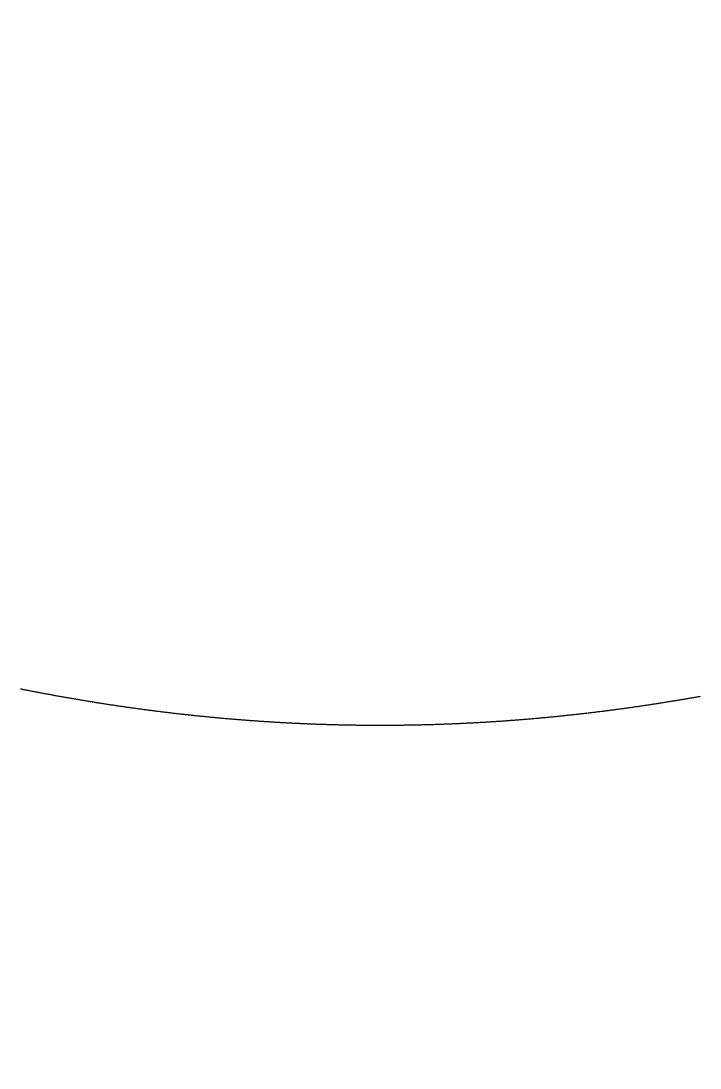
# Model space of a CAD drawing. Header units: millimetres. Extents: x 434053 to 1059003, y -2417481 to 936527.
# Drawn here: x 534915.4 to 534929.55, y -2126226.2 to -2126204.38 of the extents above; entities that cross this region are included whole.
import ezdxf

# ---------------------------------------------------------------- set-up
doc = ezdxf.new("R2010")
doc.units = ezdxf.units.MM
doc.header["$LTSCALE"] = 1000
doc.header["$MEASUREMENT"] = 0
doc.layers.add('fur2023', color=252, linetype='Continuous')
doc.layers.add('建筑-楼板开洞', color=251, linetype='Continuous')

# ---------------------------------------------------------------- blocks, each defined once
blk = doc.blocks.new('dgsdgadffAccessible Toilet')
at = {"layer": 'fur2023', "linetype": 'Continuous'}
for p, q in [((-822.797017, -317.28466), (-822.775376, -317.283018)), ((-822.775376, -317.283018), (-822.753726, -317.281388)), ((-822.753726, -317.281388), (-822.732069, -317.279771)), ((-822.732069, -317.279771), (-822.710405, -317.278165)), ((-822.710405, -317.278165), (-822.688733, -317.276572)), ((-822.688733, -317.276572), (-822.667053, -317.27499)), ((-822.667053, -317.27499), (-822.645365, -317.273421)), ((-822.645365, -317.273421), (-822.62367, -317.271865)), ((-822.62367, -317.271865), (-822.601967, -317.27032)), ((-822.601967, -317.27032), (-822.580257, -317.268787)), ((-822.580257, -317.268787), (-822.558539, -317.267267)), ((-822.558539, -317.267267), (-822.536813, -317.265759)), ((-822.536813, -317.265759), (-822.51508, -317.264264)), ((-822.51508, -317.264264), (-822.493339, -317.26278)), ((-822.493339, -317.26278), (-822.471591, -317.261309)), ((-822.471591, -317.261309), (-822.449834, -317.259851)), ((-822.449834, -317.259851), (-822.42807, -317.258404)), ((-822.42807, -317.258404), (-822.406299, -317.25697)), ((-822.406299, -317.25697), (-822.384519, -317.255548)), ((-822.384519, -317.255548), (-822.362732, -317.254139)), ((-822.362732, -317.254139), (-822.340938, -317.252742)), ((-822.340938, -317.252742), (-822.319135, -317.251358)), ((-822.319135, -317.251358), (-822.297325, -317.249985)), ((-822.297325, -317.249985), (-822.275508, -317.248626)), ((-822.275508, -317.248626), (-822.253682, -317.247278)), ((-822.253682, -317.247278), (-822.231849, -317.245944)), ((-822.231849, -317.245944), (-822.210008, -317.244621)), ((-822.210008, -317.244621), (-822.18816, -317.243312)), ((-822.18816, -317.243312), (-822.166303, -317.242014)), ((-822.166303, -317.242014), (-822.144439, -317.24073)), ((-822.144439, -317.24073), (-822.122567, -317.239457)), ((-822.122567, -317.239457), (-822.100688, -317.238198)), ((-822.100688, -317.238198), (-822.0788, -317.236951)), ((-822.0788, -317.236951), (-822.056905, -317.235716)), ((-822.056905, -317.235716), (-822.035002, -317.234494)), ((-822.035002, -317.234494), (-822.013092, -317.233285)), ((-822.013092, -317.233285), (-821.991173, -317.232088)), ((-821.991173, -317.232088), (-821.969247, -317.230904)), ((-821.969247, -317.230904), (-821.947313, -317.229733)), ((-821.947313, -317.229733), (-821.925371, -317.228574)), ((-821.925371, -317.228574), (-821.903421, -317.227428)), ((-821.903421, -317.227428), (-821.881463, -317.226295)), ((-821.881463, -317.226295), (-821.859497, -317.225174)), ((-821.859497, -317.225174), (-821.837524, -317.224066)), ((-821.837524, -317.224066), (-821.815542, -317.222971)), ((-821.815542, -317.222971), (-821.793553, -317.221889)), ((-821.793553, -317.221889), (-821.771556, -317.220819)), ((-821.771556, -317.220819), (-821.749551, -317.219762)), ((-821.749551, -317.219762), (-821.727539, -317.218718)), ((-821.727539, -317.218718), (-821.705518, -317.217687)), ((-821.705518, -317.217687), (-821.68349, -317.216669)), ((-821.68349, -317.216669), (-821.661454, -317.215664)), ((-821.661454, -317.215664), (-821.639411, -317.214671)), ((-821.639411, -317.214671), (-821.61736, -317.213691)), ((-821.61736, -317.213691), (-821.595301, -317.212725)), ((-821.595301, -317.212725), (-821.573235, -317.211771)), ((-821.573235, -317.211771), (-821.55116, -317.21083)), ((-821.55116, -317.21083), (-821.529078, -317.209902)), ((-821.529078, -317.209902), (-821.506987, -317.208987)), ((-821.506987, -317.208987), (-821.484889, -317.208085)), ((-821.484889, -317.208085), (-821.462782, -317.207196)), ((-821.462782, -317.207196), (-821.440667, -317.20632)), ((-821.440667, -317.20632), (-821.418543, -317.205457)), ((-821.418543, -317.205457), (-821.39641, -317.204607)), ((-821.39641, -317.204607), (-821.374269, -317.203769)), ((-821.374269, -317.203769), (-821.352119, -317.202945)), ((-821.352119, -317.202945), (-821.329961, -317.202134)), ((-821.329961, -317.202134), (-821.307794, -317.201337)), ((-821.307794, -317.201337), (-821.285619, -317.200552)), ((-821.285619, -317.200552), (-821.263437, -317.19978)), ((-821.263437, -317.19978), (-821.241248, -317.199022)), ((-821.241248, -317.199022), (-821.219053, -317.198277)), ((-821.219053, -317.198277), (-821.196853, -317.197545)), ((-821.196853, -317.197545), (-821.174648, -317.196826)), ((-821.174648, -317.196826), (-821.152438, -317.196121)), ((-821.152438, -317.196121), (-821.130224, -317.195429)), ((-821.130224, -317.195429), (-821.108008, -317.19475)), ((-821.108008, -317.19475), (-821.085788, -317.194085)), ((-821.085788, -317.194085), (-821.063566, -317.193434)), ((-821.063566, -317.193434), (-821.041343, -317.192796)), ((-821.041343, -317.192796), (-821.019117, -317.192171)), ((-821.019117, -317.192171), (-820.996891, -317.19156)), ((-820.996891, -317.19156), (-820.974662, -317.190962)), ((-820.974662, -317.190962), (-820.952433, -317.190378)), ((-820.952433, -317.190378), (-820.930202, -317.189807)), ((-820.930202, -317.189807), (-820.907971, -317.18925)), ((-820.907971, -317.18925), (-820.885739, -317.188706)), ((-820.885739, -317.188706), (-820.863507, -317.188175)), ((-820.863507, -317.188175), (-820.841275, -317.187658)), ((-820.841275, -317.187658), (-820.819042, -317.187155)), ((-820.819042, -317.187155), (-820.79681, -317.186665)), ((-820.79681, -317.186665), (-820.774578, -317.186188)), ((-820.774578, -317.186188), (-820.752347, -317.185725)), ((-820.752347, -317.185725), (-820.730116, -317.185276)), ((-820.730116, -317.185276), (-820.707886, -317.18484)), ((-820.707886, -317.18484), (-820.685657, -317.184417)), ((-820.685657, -317.184417), (-820.663429, -317.184008)), ((-820.663429, -317.184008), (-820.641202, -317.183612)), ((-820.641202, -317.183612), (-820.618977, -317.183229)), ((-820.618977, -317.183229), (-820.596753, -317.182861)), ((-820.596753, -317.182861), (-820.574531, -317.182505)), ((-820.574531, -317.182505), (-820.552311, -317.182163)), ((-820.552311, -317.182163), (-820.530093, -317.181835)), ((-820.530093, -317.181835), (-820.507877, -317.18152)), ((-820.507877, -317.18152), (-820.485664, -317.181218)), ((-820.485664, -317.181218), (-820.463453, -317.18093)), ((-820.463453, -317.18093), (-820.441245, -317.180655)), ((-820.441245, -317.180655), (-820.41904, -317.180394)), ((-820.41904, -317.180394), (-820.396838, -317.180146)), ((-820.396838, -317.180146), (-820.37464, -317.179912)), ((-820.37464, -317.179912), (-820.352445, -317.179691)), ((-820.352445, -317.179691), (-820.330255, -317.179484)), ((-820.330255, -317.179484), (-820.308068, -317.17929)), ((-820.308068, -317.17929), (-820.285886, -317.17911)), ((-820.285886, -317.17911), (-820.263708, -317.178943)), ((-820.263708, -317.178943), (-820.241535, -317.17879)), ((-820.241535, -317.17879), (-820.219366, -317.17865)), ((-820.219366, -317.17865), (-820.197202, -317.178523)), ((-820.197202, -317.178523), (-820.175043, -317.17841)), ((-820.175043, -317.17841), (-820.152888, -317.178311)), ((-820.152888, -317.178311), (-820.130737, -317.178224)), ((-820.130737, -317.178224), (-820.108592, -317.178152)), ((-820.108592, -317.178152), (-820.086451, -317.178092)), ((-820.086451, -317.178092), (-820.064315, -317.178047)), ((-820.064315, -317.178047), (-820.042184, -317.178014)), ((-820.042184, -317.178014), (-820.020057, -317.177995)), ((-820.020057, -317.177995), (-819.997935, -317.17799)), ((-819.997935, -317.17799), (-819.975818, -317.177998)), ((-819.975818, -317.177998), (-819.953706, -317.178019)), ((-819.953706, -317.178019), (-819.931597, -317.178053)), ((-819.931597, -317.178053), (-819.909493, -317.178101)), ((-819.909493, -317.178101), (-819.887393, -317.178163)), ((-819.887393, -317.178163), (-819.865297, -317.178237)), ((-819.865297, -317.178237), (-819.843205, -317.178325)), ((-819.843205, -317.178325), (-819.821117, -317.178427)), ((-819.821117, -317.178427), (-819.799031, -317.178542)), ((-819.799031, -317.178542), (-819.77695, -317.17867)), ((-819.77695, -317.17867), (-819.754871, -317.178811)), ((-819.754871, -317.178811), (-819.732796, -317.178965)), ((-819.732796, -317.178965), (-819.710723, -317.179133)), ((-819.710723, -317.179133), (-819.688654, -317.179314)), ((-819.688654, -317.179314), (-819.666588, -317.179509)), ((-819.666588, -317.179509), (-819.644526, -317.179716)), ((-819.644526, -317.179716), (-819.622466, -317.179937)), ((-819.622466, -317.179937), (-819.60041, -317.180171)), ((-819.60041, -317.180171), (-819.578357, -317.180419)), ((-819.578357, -317.180419), (-819.556307, -317.180679)), ((-819.556307, -317.180679), (-819.534261, -317.180953)), ((-819.534261, -317.180953), (-819.512218, -317.18124)), ((-819.512218, -317.18124), (-819.490179, -317.18154)), ((-819.490179, -317.18154), (-819.468143, -317.181854)), ((-819.468143, -317.181854), (-819.446111, -317.182181)), ((-819.446111, -317.182181), (-819.424082, -317.18252)), ((-819.424082, -317.18252), (-819.402057, -317.182874)), ((-819.402057, -317.182874), (-819.380035, -317.18324)), ((-819.380035, -317.18324), (-819.358017, -317.183619)), ((-819.358017, -317.183619), (-819.336002, -317.184012)), ((-819.336002, -317.184012), (-819.313991, -317.184418)), ((-819.313991, -317.184418), (-819.291983, -317.184837)), ((-819.291983, -317.184837), (-819.269978, -317.185269)), ((-819.269978, -317.185269), (-819.247977, -317.185714)), ((-819.247977, -317.185714), (-819.225979, -317.186172)), ((-819.225979, -317.186172), (-819.203985, -317.186644)), ((-819.203985, -317.186644), (-819.181994, -317.187128)), ((-819.181994, -317.187128), (-819.160006, -317.187626)), ((-819.160006, -317.187626), (-819.138022, -317.188137)), ((-819.138022, -317.188137), (-819.116041, -317.188661)), ((-819.116041, -317.188661), (-819.094064, -317.189198)), ((-819.094064, -317.189198), (-819.072089, -317.189748)), ((-819.072089, -317.189748), (-819.050119, -317.190311)), ((-819.050119, -317.190311), (-819.028151, -317.190888)), ((-819.028151, -317.190888), (-819.006188, -317.191477)), ((-819.006188, -317.191477), (-818.984227, -317.192079)), ((-818.984227, -317.192079), (-818.96227, -317.192695)), ((-818.96227, -317.192695), (-818.940316, -317.193323)), ((-818.940316, -317.193323), (-818.918366, -317.193965)), ((-818.918366, -317.193965), (-818.896419, -317.194619)), ((-818.896419, -317.194619), (-818.874476, -317.195287)), ((-818.874476, -317.195287), (-818.852535, -317.195968)), ((-818.852535, -317.195968), (-818.830599, -317.196661)), ((-818.830599, -317.196661), (-818.808665, -317.197368)), ((-818.808665, -317.197368), (-818.786736, -317.198088)), ((-818.786736, -317.198088), (-818.764809, -317.19882)), ((-818.764809, -317.19882), (-818.742886, -317.199566)), ((-818.742886, -317.199566), (-818.720966, -317.200324)), ((-818.720966, -317.200324), (-818.69905, -317.201096)), ((-818.69905, -317.201096), (-818.677137, -317.201881)), ((-818.677137, -317.201881), (-818.655227, -317.202678)), ((-818.655227, -317.202678), (-818.633321, -317.203489)), ((-818.633321, -317.203489), (-818.611418, -317.204312)), ((-818.611418, -317.204312), (-818.589519, -317.205148)), ((-818.589519, -317.205148), (-818.567623, -317.205998)), ((-818.567623, -317.205998), (-818.54573, -317.20686)), ((-818.54573, -317.20686), (-818.52384, -317.207735)), ((-818.52384, -317.207735), (-818.501955, -317.208623)), ((-818.501955, -317.208623), (-818.480072, -317.209524)), ((-818.480072, -317.209524), (-818.458193, -317.210438)), ((-818.458193, -317.210438), (-818.436317, -317.211365)), ((-818.436317, -317.211365), (-818.414445, -317.212304)), ((-818.414445, -317.212304), (-818.392576, -317.213257)), ((-818.392576, -317.213257), (-818.37071, -317.214222)), ((-818.37071, -317.214222), (-818.348848, -317.2152)), ((-818.348848, -317.2152), (-818.326989, -317.216191)), ((-818.326989, -317.216191), (-818.305133, -317.217195)), ((-818.305133, -317.217195), (-818.283281, -317.218212)), ((-818.283281, -317.218212), (-818.261432, -317.219242)), ((-818.261432, -317.219242), (-818.239587, -317.220284)), ((-818.239587, -317.220284), (-818.217745, -317.221339)), ((-818.217745, -317.221339), (-818.195906, -317.222408)), ((-818.195906, -317.222408), (-818.17407, -317.223488)), ((-818.17407, -317.223488), (-818.152238, -317.224582)), ((-818.152238, -317.224582), (-818.130409, -317.225689)), ((-818.130409, -317.225689), (-818.108584, -317.226808)), ((-818.108584, -317.226808), (-818.086762, -317.22794)), ((-818.086762, -317.22794), (-818.064943, -317.229085)), ((-818.064943, -317.229085), (-818.043128, -317.230243)), ((-818.043128, -317.230243), (-818.021316, -317.231413)), ((-818.021316, -317.231413), (-817.999507, -317.232596)), ((-817.999507, -317.232596), (-817.977702, -317.233792)), ((-817.977702, -317.233792), (-817.955901, -317.235001)), ((-817.955901, -317.235001), (-817.934103, -317.236222)), ((-817.934103, -317.236222), (-817.912308, -317.237456)), ((-817.912308, -317.237456), (-817.890517, -317.238703)), ((-817.890517, -317.238703), (-817.868729, -317.239962)), ((-817.868729, -317.239962), (-817.846945, -317.241234)), ((-817.846945, -317.241234), (-817.825164, -317.242519)), ((-817.825164, -317.242519), (-817.803386, -317.243817)), ((-817.803386, -317.243817), (-817.781612, -317.245127)), ((-817.781612, -317.245127), (-817.75984, -317.24645)), ((-817.75984, -317.24645), (-817.738071, -317.247786)), ((-817.738071, -317.247786), (-817.716305, -317.249134)), ((-817.716305, -317.249134), (-817.694542, -317.250496)), ((-817.694542, -317.250496), (-817.672782, -317.251869)), ((-817.672782, -317.251869), (-817.651024, -317.253256)), ((-817.651024, -317.253256), (-817.629268, -317.254656)), ((-817.629268, -317.254656), (-817.607515, -317.256068)), ((-817.607515, -317.256068), (-817.585765, -317.257493)), ((-817.585765, -317.257493), (-817.564017, -317.25893)), ((-817.564017, -317.25893), (-817.542272, -317.260381)), ((-817.542272, -317.260381), (-817.520529, -317.261844)), ((-817.520529, -317.261844), (-817.498789, -317.263319)), ((-817.498789, -317.263319), (-817.477051, -317.264808)), ((-817.477051, -317.264808), (-817.455317, -317.266309)), ((-817.455317, -317.266309), (-817.433584, -317.267822)), ((-817.433584, -317.267822), (-817.411855, -317.269349)), ((-817.411855, -317.269349), (-817.390128, -317.270888)), ((-817.390128, -317.270888), (-817.368404, -317.272439)), ((-817.368404, -317.272439), (-817.346683, -317.274003)), ((-817.346683, -317.274003), (-817.324964, -317.27558)), ((-817.324964, -317.27558), (-817.303248, -317.27717)), ((-817.303248, -317.27717), (-817.281536, -317.278772)), ((-817.281536, -317.278772), (-817.259826, -317.280386)), ((-817.259826, -317.280386), (-817.238119, -317.282013)), ((-817.238119, -317.282013), (-817.216415, -317.283653)), ((-824.881488, -317.501938), (-824.860578, -317.499181)), ((-824.860578, -317.499181), (-824.839659, -317.496434)), ((-824.839659, -317.496434), (-824.818734, -317.493698)), ((-824.818734, -317.493698), (-824.797801, -317.490972)), ((-824.797801, -317.490972), (-824.776861, -317.488258)), ((-824.776861, -317.488258), (-824.755913, -317.485554)), ((-824.755913, -317.485554), (-824.734958, -317.482861)), ((-824.734958, -317.482861), (-824.713996, -317.480178)), ((-824.713996, -317.480178), (-824.693027, -317.477507)), ((-824.693027, -317.477507), (-824.67205, -317.474846)), ((-824.67205, -317.474846), (-824.651065, -317.472196)), ((-824.651065, -317.472196), (-824.630074, -317.469557)), ((-824.630074, -317.469557), (-824.609075, -317.466928)), ((-824.609075, -317.466928), (-824.588069, -317.464311)), ((-824.588069, -317.464311), (-824.567055, -317.461704)), ((-824.567055, -317.461704), (-824.546034, -317.459108)), ((-824.546034, -317.459108), (-824.525006, -317.456523)), ((-824.525006, -317.456523), (-824.50397, -317.453949)), ((-824.50397, -317.453949), (-824.482927, -317.451386)), ((-824.482927, -317.451386), (-824.461877, -317.448834)), ((-824.461877, -317.448834), (-824.440819, -317.446293)), ((-824.440819, -317.446293), (-824.419754, -317.443763)), ((-824.419754, -317.443763), (-824.398681, -317.441243)), ((-824.398681, -317.441243), (-824.377601, -317.438735)), ((-824.377601, -317.438735), (-824.356514, -317.436238)), ((-824.356514, -317.436238), (-824.33542, -317.433752)), ((-824.33542, -317.433752), (-824.314318, -317.431276)), ((-824.314318, -317.431276), (-824.293208, -317.428812)), ((-824.293208, -317.428812), (-824.272092, -317.426359)), ((-824.272092, -317.426359), (-824.250968, -317.423917)), ((-824.250968, -317.423917), (-824.229836, -317.421486)), ((-824.229836, -317.421486), (-824.208697, -317.419066)), ((-824.208697, -317.419066), (-824.187551, -317.416658)), ((-824.187551, -317.416658), (-824.166397, -317.41426)), ((-824.166397, -317.41426), (-824.145236, -317.411874)), ((-824.145236, -317.411874), (-824.124068, -317.409499)), ((-824.124068, -317.409499), (-824.102892, -317.407135)), ((-824.102892, -317.407135), (-824.081708, -317.404782)), ((-824.081708, -317.404782), (-824.060517, -317.40244)), ((-824.060517, -317.40244), (-824.039319, -317.40011)), ((-824.039319, -317.40011), (-824.018114, -317.397791)), ((-824.018114, -317.397791), (-823.996901, -317.395483)), ((-823.996901, -317.395483), (-823.97568, -317.393186)), ((-823.97568, -317.393186), (-823.954452, -317.390901)), ((-823.954452, -317.390901), (-823.933217, -317.388627)), ((-823.933217, -317.388627), (-823.911974, -317.386364)), ((-823.911974, -317.386364), (-823.890724, -317.384113)), ((-823.890724, -317.384113), (-823.869466, -317.381873)), ((-823.869466, -317.381873), (-823.848201, -317.379644)), ((-823.848201, -317.379644), (-823.826929, -317.377426)), ((-823.826929, -317.377426), (-823.805649, -317.375221)), ((-823.805649, -317.375221), (-823.784361, -317.373026)), ((-823.784361, -317.373026), (-823.763066, -317.370843)), ((-823.763066, -317.370843), (-823.741764, -317.368671)), ((-823.741764, -317.368671), (-823.720454, -317.366511)), ((-823.720454, -317.366511), (-823.699137, -317.364362)), ((-823.699137, -317.364362), (-823.677812, -317.362225)), ((-823.677812, -317.362225), (-823.656479, -317.360099)), ((-823.656479, -317.360099), (-823.63514, -317.357985)), ((-823.63514, -317.357985), (-823.613792, -317.355882)), ((-823.613792, -317.355882), (-823.592438, -317.353791)), ((-823.592438, -317.353791), (-823.571075, -317.351711)), ((-823.571075, -317.351711), (-823.549706, -317.349643)), ((-823.549706, -317.349643), (-823.528328, -317.347587)), ((-823.528328, -317.347587), (-823.506944, -317.345542)), ((-823.506944, -317.345542), (-823.485551, -317.343508)), ((-823.485551, -317.343508), (-823.464152, -317.341487)), ((-823.464152, -317.341487), (-823.442744, -317.339477)), ((-823.442744, -317.339477), (-823.42133, -317.337478)), ((-823.42133, -317.337478), (-823.399907, -317.335492)), ((-823.399907, -317.335492), (-823.378477, -317.333516)), ((-823.378477, -317.333516), (-823.35704, -317.331553)), ((-823.35704, -317.331553), (-823.335595, -317.329601)), ((-823.335595, -317.329601), (-823.314143, -317.327662)), ((-823.314143, -317.327662), (-823.292683, -317.325733)), ((-823.292683, -317.325733), (-823.271215, -317.323817)), ((-823.271215, -317.323817), (-823.24974, -317.321912)), ((-823.24974, -317.321912), (-823.228258, -317.320019)), ((-823.228258, -317.320019), (-823.206768, -317.318138)), ((-823.206768, -317.318138), (-823.18527, -317.316269)), ((-823.18527, -317.316269), (-823.163765, -317.314412)), ((-823.163765, -317.314412), (-823.142252, -317.312566)), ((-823.142252, -317.312566), (-823.120732, -317.310733)), ((-823.120732, -317.310733), (-823.099204, -317.308911)), ((-823.099204, -317.308911), (-823.077668, -317.307101)), ((-823.077668, -317.307101), (-823.056125, -317.305303)), ((-823.056125, -317.305303), (-823.034575, -317.303517)), ((-823.034575, -317.303517), (-823.013016, -317.301742)), ((-823.013016, -317.301742), (-822.991451, -317.29998)), ((-822.991451, -317.29998), (-822.969877, -317.29823)), ((-822.969877, -317.29823), (-822.948296, -317.296492)), ((-822.948296, -317.296492), (-822.926708, -317.294765)), ((-822.926708, -317.294765), (-822.905112, -317.293051)), ((-822.905112, -317.293051), (-822.883508, -317.291349)), ((-822.883508, -317.291349), (-822.861897, -317.289659)), ((-822.861897, -317.289659), (-822.840278, -317.28798)), ((-822.840278, -317.28798), (-822.818651, -317.286314)), ((-822.818651, -317.286314), (-822.797017, -317.28466)), ((-817.216415, -317.283653), (-817.194714, -317.285305)), ((-817.194714, -317.285305), (-817.173016, -317.286969)), ((-817.173016, -317.286969), (-817.151321, -317.288646)), ((-817.151321, -317.288646), (-817.129629, -317.290336)), ((-817.129629, -317.290336), (-817.10794, -317.292038)), ((-817.10794, -317.292038), (-817.086255, -317.293753)), ((-817.086255, -317.293753), (-817.064573, -317.29548)), ((-817.064573, -317.29548), (-817.042894, -317.297219)), ((-817.042894, -317.297219), (-817.021218, -317.298971)), ((-817.021218, -317.298971), (-816.999545, -317.300735)), ((-816.999545, -317.300735), (-816.977876, -317.302512)), ((-816.977876, -317.302512), (-816.956211, -317.304301)), ((-816.956211, -317.304301), (-816.934548, -317.306102)), ((-816.934548, -317.306102), (-816.912889, -317.307916)), ((-816.912889, -317.307916), (-816.891234, -317.309742)), ((-816.891234, -317.309742), (-816.869582, -317.311581)), ((-816.869582, -317.311581), (-816.847934, -317.313431)), ((-816.847934, -317.313431), (-816.826289, -317.315295)), ((-816.826289, -317.315295), (-816.804647, -317.31717)), ((-816.804647, -317.31717), (-816.78301, -317.319058)), ((-816.78301, -317.319058), (-816.761376, -317.320958)), ((-816.761376, -317.320958), (-816.739745, -317.32287)), ((-816.739745, -317.32287), (-816.718119, -317.324795)), ((-816.718119, -317.324795), (-816.696496, -317.326731)), ((-816.696496, -317.326731), (-816.674877, -317.32868)), ((-816.674877, -317.32868), (-816.653262, -317.330642)), ((-816.653262, -317.330642), (-816.63165, -317.332615)), ((-816.63165, -317.332615), (-816.610043, -317.334601)), ((-816.610043, -317.334601), (-816.588439, -317.336599)), ((-816.588439, -317.336599), (-816.566839, -317.338609)), ((-816.566839, -317.338609), (-816.545244, -317.340631)), ((-816.545244, -317.340631), (-816.523652, -317.342665)), ((-816.523652, -317.342665), (-816.502064, -317.344712)), ((-816.502064, -317.344712), (-816.480481, -317.34677)), ((-816.480481, -317.34677), (-816.458901, -317.348841)), ((-816.458901, -317.348841), (-816.437326, -317.350924)), ((-816.437326, -317.350924), (-816.415755, -317.353019)), ((-816.415755, -317.353019), (-816.394188, -317.355126)), ((-816.394188, -317.355126), (-816.372625, -317.357245)), ((-816.372625, -317.357245), (-816.351067, -317.359376)), ((-816.351067, -317.359376), (-816.329513, -317.361519)), ((-816.329513, -317.361519), (-816.307963, -317.363674)), ((-816.307963, -317.363674), (-816.286418, -317.365841)), ((-816.286418, -317.365841), (-816.264877, -317.368021)), ((-816.264877, -317.368021), (-816.24334, -317.370212)), ((-816.24334, -317.370212), (-816.221808, -317.372415)), ((-816.221808, -317.372415), (-816.20028, -317.37463)), ((-816.20028, -317.37463), (-816.178757, -317.376857)), ((-816.178757, -317.376857), (-816.157238, -317.379096)), ((-816.157238, -317.379096), (-816.135724, -317.381347)), ((-816.135724, -317.381347), (-816.114215, -317.38361)), ((-816.114215, -317.38361), (-816.09271, -317.385885)), ((-816.09271, -317.385885), (-816.07121, -317.388172)), ((-816.07121, -317.388172), (-816.049714, -317.390471)), ((-816.049714, -317.390471), (-816.028223, -317.392781)), ((-816.028223, -317.392781), (-816.006737, -317.395104)), ((-816.006737, -317.395104), (-815.985256, -317.397438)), ((-815.985256, -317.397438), (-815.96378, -317.399784)), ((-815.96378, -317.399784), (-815.942308, -317.402142)), ((-815.942308, -317.402142), (-815.920842, -317.404512)), ((-815.920842, -317.404512), (-815.899381, -317.406893)), ((-815.899381, -317.406893), (-815.877924, -317.409286)), ((-815.877924, -317.409286), (-815.856473, -317.411691)), ((-815.856473, -317.411691), (-815.835027, -317.414108)), ((-815.835027, -317.414108), (-815.813587, -317.416537)), ((-815.813587, -317.416537), (-815.792151, -317.418977)), ((-815.792151, -317.418977), (-815.770721, -317.421429)), ((-815.770721, -317.421429), (-815.749296, -317.423893)), ((-815.749296, -317.423893), (-815.727876, -317.426368)), ((-815.727876, -317.426368), (-815.706461, -317.428855)), ((-815.706461, -317.428855), (-815.685051, -317.431354)), ((-815.685051, -317.431354), (-815.663646, -317.433865)), ((-815.663646, -317.433865), (-815.642246, -317.436387)), ((-815.642246, -317.436387), (-815.62085, -317.438921)), ((-815.62085, -317.438921), (-815.59946, -317.441467)), ((-815.59946, -317.441467), (-815.578075, -317.444024)), ((-815.578075, -317.444024), (-815.556695, -317.446593)), ((-815.556695, -317.446593), (-815.53532, -317.449174)), ((-815.53532, -317.449174), (-815.513951, -317.451766)), ((-815.513951, -317.451766), (-815.49259, -317.45437)), ((-815.49259, -317.45437), (-815.471236, -317.456985)), ((-815.471236, -317.456985), (-815.449891, -317.459611)), ((-815.449891, -317.459611), (-815.428554, -317.462248)), ((-815.428554, -317.462248), (-815.407228, -317.464896)), ((-815.407228, -317.464896), (-815.385913, -317.467554)), ((-815.385913, -317.467554), (-815.364608, -317.470223)), ((-815.364608, -317.470223), (-815.343316, -317.472903)), ((-815.343316, -317.472903), (-815.322037, -317.475593)), ((-815.322037, -317.475593), (-815.300771, -317.478293)), ((-815.300771, -317.478293), (-815.279518, -317.481004)), ((-815.279518, -317.481004), (-815.258279, -317.483725)), ((-815.258279, -317.483725), (-815.237054, -317.486456)), ((-815.237054, -317.486456), (-815.215841, -317.489197)), ((-815.215841, -317.489197), (-815.194642, -317.491949)), ((-815.194642, -317.491949), (-815.173455, -317.49471)), ((-815.173455, -317.49471), (-815.152282, -317.497482)), ((-815.152282, -317.497482), (-815.131121, -317.500264)), ((-815.131121, -317.500264), (-815.109974, -317.503056)), ((-826.326992, -317.720586), (-826.306595, -317.717118)), ((-826.306595, -317.717118), (-826.286192, -317.713661)), ((-826.286192, -317.713661), (-826.265781, -317.710213)), ((-826.265781, -317.710213), (-826.245363, -317.706774)), ((-826.245363, -317.706774), (-826.224937, -317.703345)), ((-826.224937, -317.703345), (-826.204504, -317.699926)), ((-826.204504, -317.699926), (-826.184064, -317.696517)), ((-826.184064, -317.696517), (-826.163616, -317.693117)), ((-826.163616, -317.693117), (-826.143161, -317.689727)), ((-826.143161, -317.689727), (-826.122698, -317.686347)), ((-826.122698, -317.686347), (-826.102228, -317.682977)), ((-826.102228, -317.682977), (-826.081751, -317.679616)), ((-826.081751, -317.679616), (-826.061266, -317.676265)), ((-826.061266, -317.676265), (-826.040774, -317.672924)), ((-826.040774, -317.672924), (-826.020274, -317.669593)), ((-826.020274, -317.669593), (-825.999767, -317.666272)), ((-825.999767, -317.666272), (-825.979253, -317.66296)), ((-825.979253, -317.66296), (-825.958731, -317.659658)), ((-825.958731, -317.659658), (-825.938202, -317.656367)), ((-825.938202, -317.656367), (-825.917666, -317.653085)), ((-825.917666, -317.653085), (-825.897123, -317.649813)), ((-825.897123, -317.649813), (-825.876572, -317.646551)), ((-825.876572, -317.646551), (-825.856013, -317.643298)), ((-825.856013, -317.643298), (-825.835448, -317.640056)), ((-825.835448, -317.640056), (-825.814875, -317.636824)), ((-825.814875, -317.636824), (-825.794295, -317.633602)), ((-825.794295, -317.633602), (-825.773707, -317.63039)), ((-825.773707, -317.63039), (-825.753112, -317.627188)), ((-825.753112, -317.627188), (-825.73251, -317.623995)), ((-825.73251, -317.623995), (-825.7119, -317.620813)), ((-825.7119, -317.620813), (-825.691283, -317.617641)), ((-825.691283, -317.617641), (-825.670659, -317.614479)), ((-825.670659, -317.614479), (-825.650027, -317.611328)), ((-825.650027, -317.611328), (-825.629388, -317.608186)), ((-825.629388, -317.608186), (-825.608741, -317.605054)), ((-825.608741, -317.605054), (-825.588088, -317.601933)), ((-825.588088, -317.601933), (-825.567427, -317.598821)), ((-825.567427, -317.598821), (-825.546758, -317.59572)), ((-825.546758, -317.59572), (-825.526082, -317.592629)), ((-825.526082, -317.592629), (-825.505399, -317.589548)), ((-825.505399, -317.589548), (-825.484709, -317.586478)), ((-825.484709, -317.586478), (-825.464011, -317.583417)), ((-825.464011, -317.583417), (-825.443305, -317.580367)), ((-825.443305, -317.580367), (-825.422593, -317.577327)), ((-825.422593, -317.577327), (-825.401873, -317.574298)), ((-825.401873, -317.574298), (-825.381146, -317.571278)), ((-825.381146, -317.571278), (-825.360411, -317.568269)), ((-825.360411, -317.568269), (-825.339669, -317.56527)), ((-825.339669, -317.56527), (-825.31892, -317.562282)), ((-825.31892, -317.562282), (-825.298163, -317.559304)), ((-825.298163, -317.559304), (-825.277399, -317.556336)), ((-825.277399, -317.556336), (-825.256628, -317.553379)), ((-825.256628, -317.553379), (-825.235849, -317.550432)), ((-825.235849, -317.550432), (-825.215063, -317.547496)), ((-825.215063, -317.547496), (-825.19427, -317.544569)), ((-825.19427, -317.544569), (-825.173469, -317.541654)), ((-825.173469, -317.541654), (-825.152661, -317.538749)), ((-825.152661, -317.538749), (-825.131846, -317.535854)), ((-825.131846, -317.535854), (-825.111023, -317.532969)), ((-825.111023, -317.532969), (-825.090193, -317.530096)), ((-825.090193, -317.530096), (-825.069356, -317.527232)), ((-825.069356, -317.527232), (-825.048511, -317.52438)), ((-825.048511, -317.52438), (-825.027659, -317.521537)), ((-825.027659, -317.521537), (-825.006799, -317.518706)), ((-825.006799, -317.518706), (-824.985933, -317.515885)), ((-824.985933, -317.515885), (-824.965058, -317.513074)), ((-824.965058, -317.513074), (-824.944177, -317.510274)), ((-824.944177, -317.510274), (-824.923288, -317.507485)), ((-824.923288, -317.507485), (-824.902392, -317.504706)), ((-824.902392, -317.504706), (-824.881488, -317.501938)), ((-815.109974, -317.503056), (-815.088839, -317.505859)), ((-815.088839, -317.505859), (-815.067716, -317.508671)), ((-815.067716, -317.508671), (-815.046607, -317.511494)), ((-815.046607, -317.511494), (-815.02551, -317.514326)), ((-815.02551, -317.514326), (-815.004425, -317.517169)), ((-815.004425, -317.517169), (-814.983353, -317.520022)), ((-814.983353, -317.520022), (-814.962294, -317.522885)), ((-814.962294, -317.522885), (-814.941248, -317.525758)), ((-814.941248, -317.525758), (-814.920214, -317.52864)), ((-814.920214, -317.52864), (-814.899192, -317.531533)), ((-814.899192, -317.531533), (-814.878184, -317.534436)), ((-814.878184, -317.534436), (-814.857188, -317.537348)), ((-814.857188, -317.537348), (-814.836205, -317.540271)), ((-814.836205, -317.540271), (-814.815235, -317.543203)), ((-814.815235, -317.543203), (-814.794277, -317.546145)), ((-814.794277, -317.546145), (-814.773332, -317.549097)), ((-814.773332, -317.549097), (-814.7524, -317.552059)), ((-814.7524, -317.552059), (-814.731481, -317.55503)), ((-814.731481, -317.55503), (-814.710574, -317.558012)), ((-814.710574, -317.558012), (-814.68968, -317.561003)), ((-814.68968, -317.561003), (-814.668799, -317.564004)), ((-814.668799, -317.564004), (-814.64793, -317.567014)), ((-814.64793, -317.567014), (-814.627074, -317.570034)), ((-814.627074, -317.570034), (-814.606231, -317.573064)), ((-814.606231, -317.573064), (-814.5854, -317.576103)), ((-814.5854, -317.576103), (-814.564582, -317.579152)), ((-814.564582, -317.579152), (-814.543777, -317.582211)), ((-814.543777, -317.582211), (-814.522984, -317.585279)), ((-814.522984, -317.585279), (-814.502203, -317.588357)), ((-814.502203, -317.588357), (-814.481436, -317.591444)), ((-814.481436, -317.591444), (-814.460681, -317.594541)), ((-814.460681, -317.594541), (-814.439938, -317.597647)), ((-814.439938, -317.597647), (-814.419209, -317.600763)), ((-814.419209, -317.600763), (-814.398491, -317.603888)), ((-814.398491, -317.603888), (-814.377787, -317.607022)), ((-814.377787, -317.607022), (-814.357095, -317.610166)), ((-814.357095, -317.610166), (-814.336415, -317.61332)), ((-814.336415, -317.61332), (-814.315748, -317.616482)), ((-814.315748, -317.616482), (-814.295094, -317.619654)), ((-814.295094, -317.619654), (-814.274452, -317.622836)), ((-814.274452, -317.622836), (-814.253823, -317.626026)), ((-814.253823, -317.626026), (-814.233206, -317.629226)), ((-814.233206, -317.629226), (-814.212602, -317.632435)), ((-814.212602, -317.632435), (-814.19201, -317.635654)), ((-814.19201, -317.635654), (-814.171431, -317.638881)), ((-814.171431, -317.638881), (-814.150864, -317.642118)), ((-814.150864, -317.642118), (-814.13031, -317.645364)), ((-814.13031, -317.645364), (-814.109769, -317.648619)), ((-814.109769, -317.648619), (-814.089239, -317.651883)), ((-814.089239, -317.651883), (-814.068723, -317.655157)), ((-814.068723, -317.655157), (-814.048219, -317.658439)), ((-814.048219, -317.658439), (-814.027727, -317.66173)), ((-814.027727, -317.66173), (-814.007248, -317.665031)), ((-814.007248, -317.665031), (-813.986781, -317.668341)), ((-813.986781, -317.668341), (-813.966327, -317.671659)), ((-813.966327, -317.671659), (-813.945885, -317.674987)), ((-813.945885, -317.674987), (-813.925456, -317.678323)), ((-813.925456, -317.678323), (-813.905039, -317.681668)), ((-813.905039, -317.681668), (-813.884635, -317.685023)), ((-813.884635, -317.685023), (-813.864243, -317.688386)), ((-813.864243, -317.688386), (-813.843863, -317.691758)), ((-813.843863, -317.691758), (-813.823496, -317.695139)), ((-813.823496, -317.695139), (-813.803142, -317.698529)), ((-813.803142, -317.698529), (-813.782799, -317.701927)), ((-813.782799, -317.701927), (-813.76247, -317.705335)), ((-813.76247, -317.705335), (-813.742152, -317.708751)), ((-813.742152, -317.708751), (-813.721847, -317.712175)), ((-813.721847, -317.712175), (-813.701554, -317.715609)), ((-813.701554, -317.715609), (-813.681274, -317.719051)), ((-813.681274, -317.719051), (-813.661006, -317.722502)), ((-827.491491, -317.936471), (-827.471836, -317.932536)), ((-827.471836, -317.932536), (-827.452165, -317.928609)), ((-827.452165, -317.928609), (-827.432478, -317.924688)), ((-827.432478, -317.924688), (-827.412775, -317.920774)), ((-827.412775, -317.920774), (-827.393056, -317.916866)), ((-827.393056, -317.916866), (-827.373321, -317.912966)), ((-827.373321, -317.912966), (-827.35357, -317.909072)), ((-827.35357, -317.909072), (-827.333803, -317.905186)), ((-827.333803, -317.905186), (-827.31402, -317.901306)), ((-827.31402, -317.901306), (-827.294222, -317.897433)), ((-827.294222, -317.897433), (-827.274407, -317.893568)), ((-827.274407, -317.893568), (-827.254577, -317.889709)), ((-827.254577, -317.889709), (-827.234731, -317.885857)), ((-827.234731, -317.885857), (-827.214869, -317.882013)), ((-827.214869, -317.882013), (-827.194992, -317.878175)), ((-827.194992, -317.878175), (-827.175098, -317.874345)), ((-827.175098, -317.874345), (-827.15519, -317.870522)), ((-827.15519, -317.870522), (-827.135265, -317.866707)), ((-827.135265, -317.866707), (-827.115325, -317.862898)), ((-827.115325, -317.862898), (-827.095369, -317.859097)), ((-827.095369, -317.859097), (-827.075396, -317.855303)), ((-827.075396, -317.855303), (-827.055407, -317.851516)), ((-827.055407, -317.851516), (-827.035402, -317.847737)), ((-827.035402, -317.847737), (-827.015379, -317.843964)), ((-827.015379, -317.843964), (-826.99534, -317.840199)), ((-826.99534, -317.840199), (-826.975284, -317.836441)), ((-826.975284, -317.836441), (-826.95521, -317.83269)), ((-826.95521, -317.83269), (-826.935119, -317.828946)), ((-826.935119, -317.828946), (-826.915011, -317.82521)), ((-826.915011, -317.82521), (-826.894886, -317.821481)), ((-826.894886, -317.821481), (-826.874744, -317.817759)), ((-826.874744, -317.817759), (-826.854588, -317.814045)), ((-826.854588, -317.814045), (-826.834417, -317.810339)), ((-826.834417, -317.810339), (-826.814232, -317.806641)), ((-826.814232, -317.806641), (-826.794034, -317.802951)), ((-826.794034, -317.802951), (-826.773823, -317.799269)), ((-826.773823, -317.799269), (-826.753601, -317.795596)), ((-826.753601, -317.795596), (-826.733369, -317.791932)), ((-826.733369, -317.791932), (-826.713126, -317.788276)), ((-826.713126, -317.788276), (-826.692874, -317.784629)), ((-826.692874, -317.784629), (-826.672613, -317.780992)), ((-826.672613, -317.780992), (-826.652344, -317.777363)), ((-826.652344, -317.777363), (-826.632067, -317.773744)), ((-826.632067, -317.773744), (-826.611781, -317.770134)), ((-826.611781, -317.770134), (-826.591488, -317.766533)), ((-826.591488, -317.766533), (-826.571186, -317.762942)), ((-826.571186, -317.762942), (-826.550877, -317.75936)), ((-826.550877, -317.75936), (-826.53056, -317.755787)), ((-826.53056, -317.755787), (-826.510236, -317.752224)), ((-826.510236, -317.752224), (-826.489904, -317.748671)), ((-826.489904, -317.748671), (-826.469565, -317.745127)), ((-826.469565, -317.745127), (-826.449219, -317.741592)), ((-826.449219, -317.741592), (-826.428865, -317.738067)), ((-826.428865, -317.738067), (-826.408505, -317.734551)), ((-826.408505, -317.734551), (-826.388137, -317.731046)), ((-826.388137, -317.731046), (-826.367763, -317.727549)), ((-826.367763, -317.727549), (-826.347381, -317.724063)), ((-826.347381, -317.724063), (-826.326992, -317.720586)), ((-813.661006, -317.722502), (-813.640751, -317.725962)), ((-813.640751, -317.725962), (-813.620508, -317.72943)), ((-813.620508, -317.72943), (-813.600277, -317.732907)), ((-813.600277, -317.732907), (-813.580058, -317.736392)), ((-813.580058, -317.736392), (-813.559852, -317.739887)), ((-813.559852, -317.739887), (-813.539659, -317.743389)), ((-813.539659, -317.743389), (-813.519477, -317.7469)), ((-813.519477, -317.7469), (-813.499308, -317.75042)), ((-813.499308, -317.75042), (-813.479151, -317.753948)), ((-813.479151, -317.753948), (-813.459007, -317.757485)), ((-813.459007, -317.757485), (-813.438875, -317.76103)), ((-813.438875, -317.76103), (-813.418755, -317.764583)), ((-813.418755, -317.764583), (-813.398648, -317.768145)), ((-813.398648, -317.768145), (-813.378553, -317.771715)), ((-813.378553, -317.771715), (-813.35847, -317.775294)), ((-813.35847, -317.775294), (-813.338399, -317.778881)), ((-813.338399, -317.778881), (-813.318341, -317.782476))]:
    blk.add_line(p, q, dxfattribs=at)
blk = doc.blocks.new('adfadfd')
at = {"layer": 'fur2023', "xscale": -1, "rotation": 180}
blk.add_blockref('dgsdgadffAccessible Toilet', (-3515.09, 15719.975), dxfattribs=at)

msp = doc.modelspace()

# ---------------------------------------------------------------- hatches: boundary and pattern name
at = {"layer": '建筑-楼板开洞'}
h = msp.add_hatch(dxfattribs=at)
h.set_pattern_fill('ANGLE', color=256, scale=300)
h.set_pattern_definition([(0, (-12063903.9, -1756399.4), (0, 1047.75), [762, -285.75]), (90, (-12063903.9, -1756399.4), (-1047.75, 6e-14), [762, -285.75])])
h.paths.add_polyline_path([(540892.878, -2117486.231), (533592.878, -2117486.231), (533592.878, -2130686.231), (540892.878, -2130686.231)])

# ---------------------------------------------------------------- next in the draw order: block references
at = {"layer": 'fur2023'}
msp.add_blockref('adfadfd', (539257.968, -2142256.206), dxfattribs=at)

doc.saveas('drawing.dxf')
